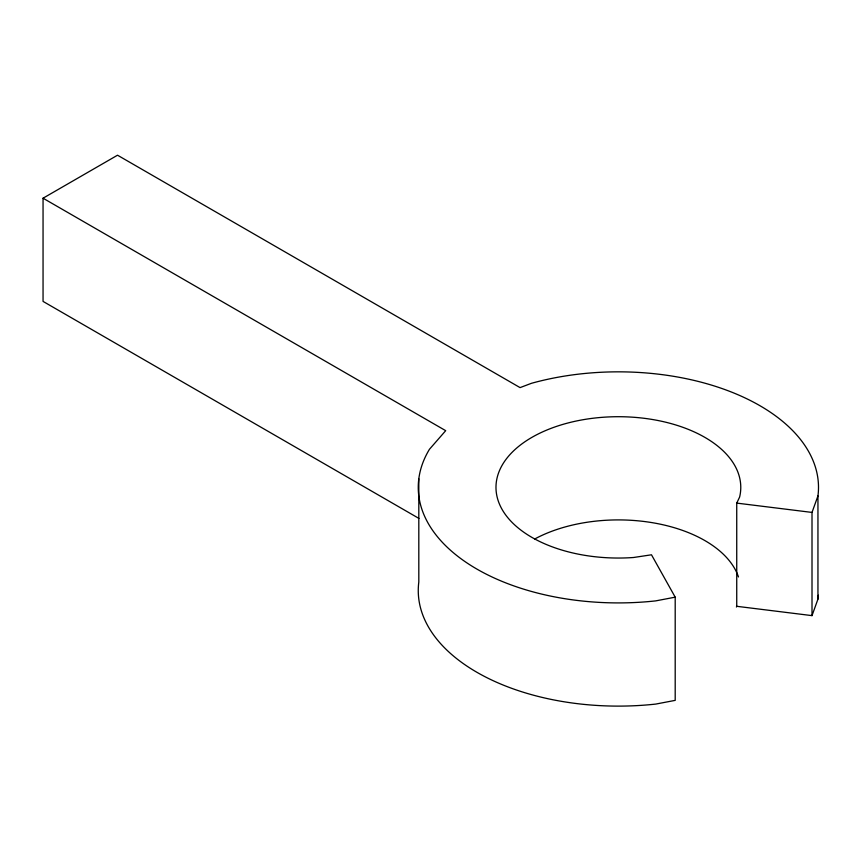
<?xml version="1.0" encoding="UTF-8"?>
<svg xmlns="http://www.w3.org/2000/svg" width="861" height="861" viewBox="0 0 861 861"><rect width="100%" height="100%" fill="white"/><g stroke="black" fill="none" stroke-linecap="round" stroke-linejoin="round"><path stroke-width="1.29" d="M736.403 607.027L736.736 606.305L812.009 615.626L812.009 512.424L817.95 495.925A200.118 115.535 0 0 0 531.42 383.317L520.066 387.611L117.526 155.206L43.05 198.202L43.05 301.404L418.93 518.419M812.009 615.626L817.95 599.127A200.118 115.535 0 0 0 818.337 595.209M736.736 606.305L736.736 503.104L739.621 497.055A122.391 70.667 0 0 0 624.526 416.799A122.391 70.667 0 0 0 496.065 489.984A122.391 70.667 0 0 0 633.556 557.497L651.486 554.796L675.196 597.168L675.196 700.37L655.727 704.083A200.118 115.535 0 0 1 418.812 582.025L418.812 478.824M675.196 597.168L655.727 600.881A200.118 115.535 0 0 1 429.445 449.291L445.697 430.672L43.05 198.202M736.736 503.104L812.009 512.424M817.95 495.925L817.95 599.127M534.735 538.986A122.391 70.667 0 0 1 655.985 523.327A122.391 70.667 0 0 1 738.48 576.956"/></g></svg>
